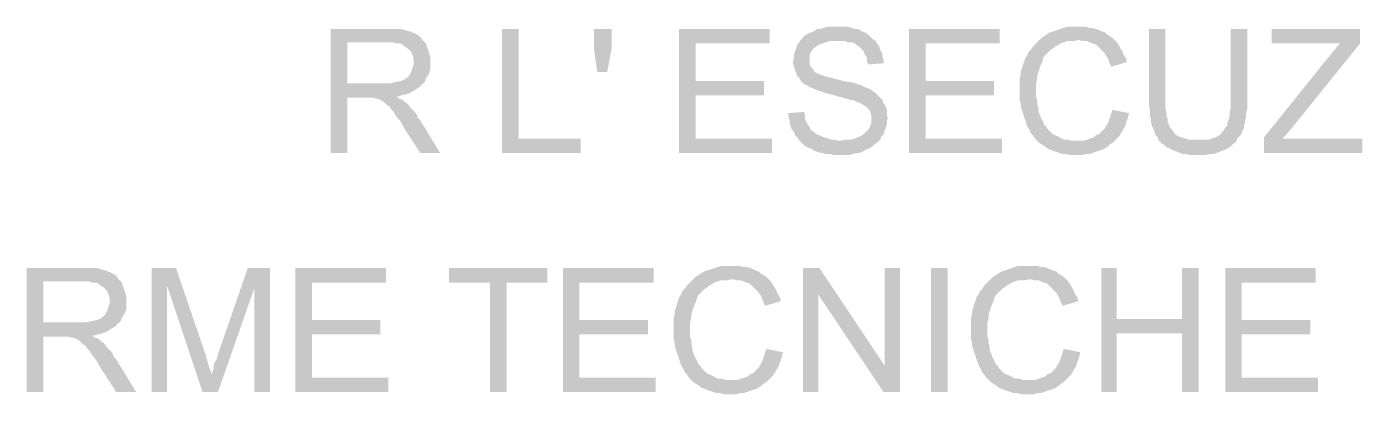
# Model space of a CAD drawing. Header units: millimetres. Extents: x -35.3 to 0.3, y 0.4 to 20.6.
# Drawn here: x -29.647 to -28.64, y 14.54 to 14.817 of the extents above; entities that cross this region are included whole.
import ezdxf

# ---------------------------------------------------------------- set-up
doc = ezdxf.new("R2010")
doc.units = ezdxf.units.MM
doc.layers.add('PDF _Riempimenti solidi', color=7, linetype='Continuous')

msp = doc.modelspace()

# ---------------------------------------------------------------- hatches: boundary and pattern name
at = {"layer": 'PDF _Riempimenti solidi', "transparency": 33554559}
for points in [[(-29.376, 14.8152), (-29.4177, 14.8152), (-29.4177, 14.7218), (-29.4052, 14.7218), (-29.4052, 14.7635), (-29.391, 14.7635), (-29.3685, 14.7643), (-29.3668, 14.7643), (-29.3643, 14.7652), (-29.361, 14.766), (-29.3585, 14.7668), (-29.3568, 14.7677), (-29.3543, 14.7693), (-29.3527, 14.7702), (-29.3502, 14.7718), (-29.3493, 14.7735), (-29.3485, 14.7735), (-29.4052, 14.7743), (-29.4052, 14.8052), (-29.3752, 14.8052), (-29.3485, 14.8068), (-29.3502, 14.8093), (-29.3527, 14.811), (-29.3543, 14.8118), (-29.3568, 14.8127), (-29.3577, 14.8135), (-29.3593, 14.8135), (-29.3618, 14.8143), (-29.3643, 14.8152), (-29.3727, 14.8152)], [(-29.276, 14.8152), (-29.2885, 14.8152), (-29.2885, 14.7218), (-29.2293, 14.7218), (-29.2293, 14.7327), (-29.276, 14.7327)], [(-29.2168, 14.7827), (-29.2193, 14.8002), (-29.2193, 14.8152), (-29.206, 14.8152), (-29.206, 14.8002), (-29.2093, 14.7827)], [(-29.0868, 14.8152), (-29.1552, 14.8152), (-29.1552, 14.7218), (-29.0852, 14.7218), (-29.0852, 14.7327), (-29.1427, 14.7327), (-29.1427, 14.7652), (-29.091, 14.7652), (-29.091, 14.776), (-29.1427, 14.776), (-29.1427, 14.8043), (-29.0868, 14.8043)], [(-29.036, 14.8168), (-29.0435, 14.8168), (-29.046, 14.816), (-29.0485, 14.8152), (-29.051, 14.8152), (-29.0535, 14.8135), (-29.0552, 14.8127), (-29.0577, 14.8118), (-29.0602, 14.8102), (-29.0635, 14.8068), (-29.0652, 14.8043), (-29.066, 14.8035), (-29.0668, 14.801), (-29.0677, 14.7985), (-29.0685, 14.796), (-29.0685, 14.7935), (-29.0693, 14.791), (-29.0693, 14.7893), (-29.0685, 14.7868), (-29.0677, 14.7843), (-29.0668, 14.7818), (-29.066, 14.7793), (-29.0652, 14.7793), (-29.0643, 14.7777), (-29.0627, 14.7752), (-29.0602, 14.7735), (-29.0585, 14.7727), (-29.056, 14.771), (-29.0552, 14.771), (-29.0535, 14.7702), (-29.0518, 14.7693), (-29.0493, 14.7685), (-29.0468, 14.7677), (-29.0443, 14.7668), (-29.041, 14.766), (-29.0377, 14.7652), (-29.0352, 14.7643), (-29.0318, 14.7635), (-29.0293, 14.7627), (-29.026, 14.7618), (-29.0243, 14.7618), (-29.0227, 14.761), (-29.021, 14.7602), (-29.0185, 14.7593), (-29.016, 14.7577), (-29.0143, 14.7568), (-29.0127, 14.7552), (-29.0118, 14.7543), (-29.011, 14.7527), (-29.0102, 14.7502), (-29.0102, 14.7443), (-29.011, 14.7418), (-29.0127, 14.7393), (-29.0143, 14.7377), (-29.016, 14.736), (-29.0185, 14.7343), (-29.021, 14.7335), (-29.0227, 14.7327), (-29.0252, 14.7318), (-29.0302, 14.7318), (-29.0335, 14.731), (-29.0643, 14.731), (-29.061, 14.7277), (-29.0585, 14.726), (-29.056, 14.7252), (-29.0543, 14.7243), (-29.0535, 14.7235), (-29.051, 14.7227), (-29.0485, 14.7218), (-29.0468, 14.7218), (-29.0443, 14.721), (-29.041, 14.721), (-29.0385, 14.7202), (-29.0268, 14.7202), (-29.0243, 14.721), (-29.0218, 14.7218), (-29.0193, 14.7218), (-29.0168, 14.7227), (-29.0143, 14.7243), (-29.0118, 14.7252), (-29.0093, 14.7268), (-29.0077, 14.7285), (-29.0052, 14.7302), (-29.0035, 14.7318), (-29.0027, 14.7343), (-29.001, 14.736), (-29.0002, 14.7385), (-28.9993, 14.741), (-28.9985, 14.7435), (-28.9985, 14.746), (-28.9977, 14.7485), (-28.9985, 14.7493), (-28.9985, 14.7543), (-28.9993, 14.7568), (-29.001, 14.7593), (-29.0018, 14.7618), (-29.0052, 14.7652), (-29.0068, 14.7668), (-29.0093, 14.7685), (-29.0118, 14.7702), (-29.0143, 14.771), (-29.016, 14.7718), (-29.0177, 14.7727), (-29.0202, 14.7735), (-29.0227, 14.7743), (-29.0252, 14.7752), (-29.0277, 14.7752), (-29.031, 14.776), (-29.0343, 14.7768), (-29.0377, 14.7777), (-29.041, 14.7785), (-29.0443, 14.7793), (-29.0468, 14.7802), (-29.0493, 14.781), (-29.051, 14.7818), (-29.0527, 14.7827), (-29.0535, 14.7835), (-29.0543, 14.7852), (-29.056, 14.7868), (-29.0568, 14.7893), (-29.0568, 14.796), (-29.0552, 14.7985), (-29.0543, 14.8002), (-29.0518, 14.8018), (-29.051, 14.8027), (-29.0493, 14.8035), (-29.0468, 14.8043), (-29.0443, 14.8052), (-29.0418, 14.806), (-29.0068, 14.806), (-29.0093, 14.8077), (-29.011, 14.8093), (-29.0127, 14.811), (-29.0152, 14.8127), (-29.0177, 14.8135), (-29.0185, 14.8143), (-29.0202, 14.8152), (-29.0227, 14.8152), (-29.0252, 14.816), (-29.0277, 14.8168), (-29.0335, 14.8168)], [(-28.9135, 14.8152), (-28.9818, 14.8152), (-28.9818, 14.7218), (-28.9118, 14.7218), (-28.9118, 14.7327), (-28.9693, 14.7327), (-28.9693, 14.7652), (-28.9177, 14.7652), (-28.9177, 14.776), (-28.9693, 14.776), (-28.9693, 14.8043), (-28.9135, 14.8043)], [(-28.8543, 14.8168), (-28.8627, 14.8168), (-28.8652, 14.816), (-28.8677, 14.8152), (-28.8702, 14.8143), (-28.8727, 14.8135), (-28.8752, 14.8127), (-28.8768, 14.8118), (-28.8793, 14.8102), (-28.8818, 14.8085), (-28.8835, 14.8068), (-28.8868, 14.8035), (-28.8885, 14.8018), (-28.8902, 14.7993), (-28.8918, 14.7977), (-28.8927, 14.7952), (-28.8935, 14.7943), (-28.8943, 14.7927), (-28.8952, 14.7902), (-28.896, 14.7877), (-28.8968, 14.7852), (-28.8977, 14.7827), (-28.8977, 14.7802), (-28.8985, 14.7777), (-28.8985, 14.7618), (-28.8977, 14.7593), (-28.8977, 14.7568), (-28.8968, 14.7543), (-28.896, 14.7518), (-28.8952, 14.7493), (-28.8943, 14.7468), (-28.8927, 14.7418), (-28.891, 14.7393), (-28.8902, 14.7368), (-28.8885, 14.7352), (-28.8868, 14.7327), (-28.8835, 14.7293), (-28.856, 14.731), (-28.8593, 14.731), (-28.8618, 14.7318), (-28.8643, 14.7318), (-28.8668, 14.7327), (-28.8693, 14.7343), (-28.8718, 14.7352), (-28.8735, 14.736), (-28.8768, 14.7393), (-28.8785, 14.7418), (-28.8802, 14.7435), (-28.881, 14.746), (-28.8827, 14.7485), (-28.8827, 14.7493), (-28.8835, 14.751), (-28.8843, 14.7535), (-28.8843, 14.756), (-28.8852, 14.7585), (-28.8852, 14.761), (-28.886, 14.7635), (-28.886, 14.7743), (-28.8852, 14.7777), (-28.8852, 14.7802), (-28.8835, 14.7852), (-28.8827, 14.7877), (-28.8818, 14.7893), (-28.881, 14.7918), (-28.8802, 14.7943), (-28.8768, 14.7977), (-28.8752, 14.7993), (-28.8727, 14.801), (-28.8718, 14.8018), (-28.8702, 14.8027), (-28.8677, 14.8043), (-28.8652, 14.8052), (-28.8627, 14.806), (-28.8577, 14.806), (-28.8543, 14.8068), (-28.8268, 14.8068), (-28.8285, 14.8085), (-28.831, 14.8102), (-28.8327, 14.811), (-28.8343, 14.8127), (-28.8368, 14.8135), (-28.8385, 14.8143), (-28.841, 14.8152), (-28.8435, 14.816), (-28.846, 14.816), (-28.8485, 14.8168), (-28.8518, 14.8168)], [(-28.7885, 14.8152), (-28.801, 14.8152), (-28.801, 14.7577), (-28.8002, 14.7543), (-28.8002, 14.7493), (-28.7993, 14.7468), (-28.7993, 14.7443), (-28.7985, 14.7418), (-28.7977, 14.7402), (-28.7968, 14.7377), (-28.796, 14.7352), (-28.7943, 14.7335), (-28.7935, 14.731), (-28.7652, 14.7318), (-28.771, 14.7318), (-28.7735, 14.7327), (-28.776, 14.7335), (-28.7785, 14.7343), (-28.7802, 14.7352), (-28.7818, 14.7368), (-28.7835, 14.7393), (-28.7852, 14.741), (-28.786, 14.7435), (-28.7868, 14.7452), (-28.7868, 14.7477), (-28.7877, 14.7493), (-28.7877, 14.7518), (-28.7885, 14.7552), (-28.7885, 14.7618)], [(-28.7268, 14.8152), (-28.7393, 14.8152), (-28.7393, 14.7552), (-28.7402, 14.7527), (-28.7402, 14.7493), (-28.741, 14.7468), (-28.7418, 14.7443), (-28.7418, 14.7427), (-28.7435, 14.741), (-28.7452, 14.7377), (-28.746, 14.7377), (-28.7468, 14.736), (-28.7493, 14.7343), (-28.751, 14.7335), (-28.7535, 14.7327), (-28.756, 14.7318), (-28.7652, 14.7318), (-28.7935, 14.731), (-28.7918, 14.7293), (-28.7893, 14.7277), (-28.7877, 14.726), (-28.7852, 14.7252), (-28.7843, 14.7243), (-28.7818, 14.7235), (-28.7793, 14.7227), (-28.7777, 14.7218), (-28.7752, 14.721), (-28.7727, 14.721), (-28.7693, 14.7202), (-28.7585, 14.7202), (-28.7552, 14.721), (-28.7527, 14.721), (-28.7477, 14.7227), (-28.746, 14.7235), (-28.7435, 14.7243), (-28.7418, 14.7252), (-28.7393, 14.7268), (-28.7377, 14.7285), (-28.7352, 14.7302), (-28.7343, 14.7327), (-28.7327, 14.7343), (-28.731, 14.7368), (-28.7302, 14.7393), (-28.7293, 14.7402), (-28.7293, 14.7427), (-28.7285, 14.7443), (-28.7285, 14.7468), (-28.7277, 14.7493), (-28.7277, 14.7527), (-28.7268, 14.7552), (-28.7268, 14.761)], [(-28.6418, 14.8152), (-28.7085, 14.8152), (-28.7085, 14.8043), (-28.6568, 14.8043), (-28.6577, 14.8035), (-28.6593, 14.8018), (-28.661, 14.7993), (-28.6627, 14.7977), (-28.6643, 14.7952), (-28.666, 14.7935), (-28.7143, 14.7335), (-28.7143, 14.7218), (-28.6402, 14.7218), (-28.6402, 14.7327), (-28.7002, 14.7327), (-28.6943, 14.7393), (-28.6418, 14.8043)], [(-29.3485, 14.8068), (-29.3752, 14.8052), (-29.371, 14.8052), (-29.3685, 14.8043), (-29.366, 14.8043), (-29.3635, 14.8035), (-29.3618, 14.8018), (-29.3602, 14.801), (-29.3585, 14.7993), (-29.3568, 14.7977), (-29.356, 14.7952), (-29.3552, 14.7927), (-29.3552, 14.7885), (-29.3568, 14.7835), (-29.3577, 14.7818), (-29.3585, 14.7802), (-29.3602, 14.7785), (-29.3627, 14.7768), (-29.3652, 14.776), (-29.3677, 14.7752), (-29.3693, 14.7752), (-29.3727, 14.7743), (-29.4052, 14.7743), (-29.3485, 14.7735), (-29.3468, 14.7752), (-29.346, 14.7777), (-29.3443, 14.7802), (-29.3435, 14.7818), (-29.3427, 14.7843), (-29.3427, 14.7943), (-29.3435, 14.7968), (-29.3443, 14.7993), (-29.3452, 14.8018), (-29.346, 14.8043), (-29.3468, 14.8052)], [(-29.0068, 14.806), (-29.0352, 14.806), (-29.0302, 14.806), (-29.0277, 14.8052), (-29.0252, 14.8052), (-29.0227, 14.8043), (-29.021, 14.8027), (-29.0193, 14.8018), (-29.016, 14.7985), (-29.0152, 14.796), (-29.0135, 14.7935), (-29.0135, 14.791), (-29.0127, 14.7885), (-29.001, 14.7893), (-29.001, 14.7918), (-29.0018, 14.7943), (-29.0018, 14.7968), (-29.0035, 14.7993), (-29.0043, 14.8018), (-29.0052, 14.8035), (-29.006, 14.8043)], [(-28.8268, 14.8068), (-28.8543, 14.8068), (-28.8535, 14.8068), (-28.851, 14.806), (-28.8477, 14.806), (-28.846, 14.8052), (-28.8435, 14.8043), (-28.841, 14.8035), (-28.8377, 14.8002), (-28.8343, 14.7968), (-28.8327, 14.7943), (-28.8318, 14.7927), (-28.831, 14.7902), (-28.8293, 14.7868), (-28.8177, 14.7902), (-28.8177, 14.791), (-28.8185, 14.7935), (-28.8202, 14.796), (-28.821, 14.7985), (-28.8227, 14.801), (-28.8235, 14.8027), (-28.8252, 14.8052)], [(-29.3685, 14.7643), (-29.391, 14.7635), (-29.386, 14.7635), (-29.3835, 14.7627), (-29.3827, 14.7627), (-29.3802, 14.7618), (-29.3777, 14.7602), (-29.376, 14.7585), (-29.3735, 14.7568), (-29.3718, 14.7543), (-29.3702, 14.7527), (-29.3693, 14.751), (-29.3677, 14.7485), (-29.366, 14.7468), (-29.3643, 14.7443), (-29.3627, 14.741), (-29.3502, 14.7218), (-29.3352, 14.7218), (-29.351, 14.7477), (-29.3518, 14.7477), (-29.3527, 14.7502), (-29.3543, 14.7527), (-29.356, 14.7543), (-29.3577, 14.756), (-29.3593, 14.7585), (-29.3618, 14.7602), (-29.3635, 14.7618), (-29.366, 14.7627)], [(-29.061, 14.7527), (-29.0727, 14.7518), (-29.0727, 14.7493), (-29.0718, 14.7468), (-29.0718, 14.7443), (-29.071, 14.7418), (-29.0702, 14.7393), (-29.0685, 14.7377), (-29.0677, 14.7352), (-29.066, 14.7335), (-29.0643, 14.731), (-29.0335, 14.731), (-29.0352, 14.731), (-29.0377, 14.7318), (-29.0402, 14.7318), (-29.0427, 14.7327), (-29.0452, 14.7335), (-29.0477, 14.7343), (-29.0493, 14.7352), (-29.0518, 14.736), (-29.0535, 14.7377), (-29.056, 14.7393), (-29.0568, 14.7418), (-29.0577, 14.7427), (-29.0593, 14.7452), (-29.0602, 14.7477), (-29.0602, 14.7502)], [(-28.8285, 14.7543), (-28.8293, 14.7518), (-28.8302, 14.7493), (-28.831, 14.7468), (-28.8318, 14.7443), (-28.8335, 14.7418), (-28.8343, 14.7402), (-28.836, 14.7385), (-28.8377, 14.7368), (-28.8385, 14.736), (-28.841, 14.7352), (-28.8427, 14.7335), (-28.8452, 14.7327), (-28.8477, 14.7318), (-28.8502, 14.731), (-28.856, 14.731), (-28.8835, 14.7293), (-28.881, 14.7277), (-28.8793, 14.7268), (-28.8777, 14.7252), (-28.8752, 14.7243), (-28.8735, 14.7235), (-28.871, 14.7227), (-28.8685, 14.7218), (-28.866, 14.721), (-28.8635, 14.721), (-28.8602, 14.7202), (-28.851, 14.7202), (-28.8485, 14.721), (-28.846, 14.721), (-28.8435, 14.7218), (-28.841, 14.7227), (-28.8385, 14.7235), (-28.836, 14.7243), (-28.8343, 14.7252), (-28.8318, 14.7268), (-28.8302, 14.7285), (-28.8285, 14.7293), (-28.8268, 14.731), (-28.8235, 14.7343), (-28.8218, 14.7368), (-28.821, 14.7385), (-28.8193, 14.741), (-28.8185, 14.7435), (-28.8177, 14.746), (-28.8168, 14.7485), (-28.816, 14.7518)], [(-29.6052, 14.6352), (-29.6468, 14.6352), (-29.6468, 14.5418), (-29.6343, 14.5418), (-29.6343, 14.5835), (-29.6202, 14.5835), (-29.5977, 14.5843), (-29.596, 14.5843), (-29.5935, 14.5852), (-29.5902, 14.586), (-29.5877, 14.5868), (-29.586, 14.5877), (-29.5835, 14.5893), (-29.5818, 14.5902), (-29.5793, 14.5918), (-29.5785, 14.5935), (-29.5777, 14.5935), (-29.6343, 14.5943), (-29.6343, 14.6252), (-29.6043, 14.6252), (-29.5777, 14.6268), (-29.5793, 14.6293), (-29.5818, 14.631), (-29.5835, 14.6318), (-29.586, 14.6327), (-29.5868, 14.6335), (-29.5885, 14.6335), (-29.591, 14.6343), (-29.5935, 14.6352), (-29.6018, 14.6352)], [(-29.5343, 14.6352), (-29.5527, 14.6352), (-29.5527, 14.5418), (-29.541, 14.5418), (-29.541, 14.6218)], [(-29.5343, 14.6352), (-29.541, 14.6218), (-29.5143, 14.5418), (-29.5077, 14.5552), (-29.5077, 14.556), (-29.5085, 14.5585), (-29.5093, 14.5602), (-29.5102, 14.5635), (-29.511, 14.566), (-29.5118, 14.5693)], [(-29.4635, 14.6352), (-29.4802, 14.6352), (-29.5027, 14.5702), (-29.5035, 14.5668), (-29.5052, 14.5643), (-29.506, 14.5618), (-29.506, 14.5593), (-29.5068, 14.5568), (-29.5077, 14.5552), (-29.5143, 14.5418), (-29.5027, 14.5418), (-29.4752, 14.6202)], [(-29.4635, 14.6352), (-29.4752, 14.6202), (-29.4752, 14.5418), (-29.4635, 14.5418)], [(-29.376, 14.6352), (-29.4443, 14.6352), (-29.4443, 14.5418), (-29.3743, 14.5418), (-29.3743, 14.5527), (-29.4318, 14.5527), (-29.4318, 14.5852), (-29.3802, 14.5852), (-29.3802, 14.596), (-29.4318, 14.596), (-29.4318, 14.6243), (-29.376, 14.6243)], [(-29.2543, 14.6352), (-29.3285, 14.6352), (-29.3285, 14.6243), (-29.2977, 14.6243), (-29.2977, 14.5418), (-29.2852, 14.5418), (-29.2852, 14.6243), (-29.2543, 14.6243)], [(-29.1743, 14.6352), (-29.2427, 14.6352), (-29.2427, 14.5418), (-29.1727, 14.5418), (-29.1727, 14.5527), (-29.2302, 14.5527), (-29.2302, 14.5852), (-29.1785, 14.5852), (-29.1785, 14.596), (-29.2302, 14.596), (-29.2302, 14.6243), (-29.1743, 14.6243)], [(-29.1152, 14.6368), (-29.1235, 14.6368), (-29.126, 14.636), (-29.1285, 14.6352), (-29.131, 14.6343), (-29.1335, 14.6335), (-29.136, 14.6327), (-29.1377, 14.6318), (-29.1402, 14.6302), (-29.1427, 14.6285), (-29.1443, 14.6268), (-29.1477, 14.6235), (-29.1493, 14.6218), (-29.151, 14.6193), (-29.1527, 14.6177), (-29.1535, 14.6152), (-29.1543, 14.6143), (-29.1552, 14.6127), (-29.156, 14.6102), (-29.1568, 14.6077), (-29.1577, 14.6052), (-29.1585, 14.6027), (-29.1585, 14.6002), (-29.1593, 14.5977), (-29.1593, 14.5818), (-29.1585, 14.5793), (-29.1585, 14.5768), (-29.1577, 14.5743), (-29.1568, 14.5718), (-29.156, 14.5693), (-29.1552, 14.5668), (-29.1543, 14.5643), (-29.1535, 14.5618), (-29.1518, 14.5593), (-29.151, 14.5568), (-29.1493, 14.5552), (-29.1477, 14.5527), (-29.146, 14.551), (-29.1443, 14.5493), (-29.1168, 14.551), (-29.1202, 14.551), (-29.1227, 14.5518), (-29.1252, 14.5518), (-29.1277, 14.5527), (-29.1302, 14.5543), (-29.1327, 14.5552), (-29.1343, 14.556), (-29.136, 14.5577), (-29.1377, 14.5593), (-29.1393, 14.5618), (-29.141, 14.5635), (-29.1418, 14.566), (-29.1435, 14.5685), (-29.1435, 14.5693), (-29.1443, 14.571), (-29.1452, 14.5735), (-29.1452, 14.576), (-29.146, 14.5785), (-29.146, 14.581), (-29.1468, 14.5835), (-29.1468, 14.5943), (-29.146, 14.5977), (-29.146, 14.6002), (-29.1452, 14.6027), (-29.1443, 14.6052), (-29.1435, 14.6077), (-29.1427, 14.6093), (-29.1418, 14.6118), (-29.141, 14.6143), (-29.1393, 14.616), (-29.1377, 14.6177), (-29.136, 14.6193), (-29.1335, 14.621), (-29.1327, 14.6218), (-29.131, 14.6227), (-29.1285, 14.6243), (-29.126, 14.6252), (-29.1235, 14.626), (-29.1185, 14.626), (-29.1152, 14.6268), (-29.0877, 14.6268), (-29.0893, 14.6285), (-29.0918, 14.6302), (-29.0935, 14.631), (-29.0952, 14.6327), (-29.0977, 14.6335), (-29.0993, 14.6343), (-29.1018, 14.6352), (-29.1043, 14.636), (-29.1068, 14.636), (-29.1093, 14.6368), (-29.1127, 14.6368)], [(-29.0493, 14.6352), (-29.0618, 14.6352), (-29.0618, 14.5418), (-29.0502, 14.5418), (-29.0502, 14.6152)], [(-29.0493, 14.6352), (-29.0502, 14.6152), (-29.001, 14.5418), (-29.0002, 14.5618)], [(-28.9885, 14.6352), (-29.0002, 14.6352), (-29.0002, 14.5618), (-29.001, 14.5418), (-28.9885, 14.5418)], [(-28.9527, 14.5418), (-28.9527, 14.6352), (-28.9652, 14.6352), (-28.9652, 14.5418)], [(-28.891, 14.6368), (-28.8993, 14.6368), (-28.9018, 14.636), (-28.9043, 14.6352), (-28.9068, 14.6343), (-28.9093, 14.6335), (-28.9118, 14.6327), (-28.9135, 14.6318), (-28.9185, 14.6285), (-28.9218, 14.6252), (-28.9252, 14.6218), (-28.9268, 14.6193), (-28.9285, 14.6177), (-28.9293, 14.6152), (-28.9302, 14.6143), (-28.931, 14.6127), (-28.9318, 14.6102), (-28.9327, 14.6077), (-28.9335, 14.6052), (-28.9343, 14.6027), (-28.9343, 14.6002), (-28.9352, 14.5977), (-28.9352, 14.5818), (-28.9343, 14.5793), (-28.9343, 14.5768), (-28.9327, 14.5718), (-28.9318, 14.5693), (-28.931, 14.5668), (-28.9302, 14.5643), (-28.9293, 14.5618), (-28.9277, 14.5593), (-28.9268, 14.5568), (-28.9252, 14.5552), (-28.9235, 14.5527), (-28.9218, 14.551), (-28.9202, 14.5493), (-28.8927, 14.551), (-28.896, 14.551), (-28.8985, 14.5518), (-28.901, 14.5518), (-28.9035, 14.5527), (-28.906, 14.5543), (-28.9085, 14.5552), (-28.9102, 14.556), (-28.9135, 14.5593), (-28.9152, 14.5618), (-28.9168, 14.5635), (-28.9177, 14.566), (-28.9193, 14.5685), (-28.9193, 14.5693), (-28.9202, 14.571), (-28.921, 14.5735), (-28.921, 14.576), (-28.9218, 14.5785), (-28.9218, 14.581), (-28.9227, 14.5835), (-28.9227, 14.5943), (-28.9218, 14.5977), (-28.9218, 14.6002), (-28.921, 14.6027), (-28.9202, 14.6052), (-28.9193, 14.6077), (-28.9185, 14.6093), (-28.9177, 14.6118), (-28.9168, 14.6143), (-28.9152, 14.616), (-28.9118, 14.6193), (-28.9093, 14.621), (-28.9085, 14.6218), (-28.9068, 14.6227), (-28.9043, 14.6243), (-28.9018, 14.6252), (-28.8993, 14.626), (-28.8943, 14.626), (-28.891, 14.6268), (-28.8635, 14.6268), (-28.8652, 14.6285), (-28.8677, 14.6302), (-28.8693, 14.631), (-28.871, 14.6327), (-28.8735, 14.6335), (-28.8752, 14.6343), (-28.8777, 14.6352), (-28.8802, 14.636), (-28.8827, 14.636), (-28.8852, 14.6368), (-28.8885, 14.6368)], [(-28.8252, 14.6352), (-28.8368, 14.6352), (-28.8368, 14.5418), (-28.8252, 14.5418), (-28.8252, 14.586), (-28.776, 14.586), (-28.8252, 14.5968)], [(-28.7635, 14.6352), (-28.776, 14.6352), (-28.776, 14.5968), (-28.8252, 14.5968), (-28.776, 14.586), (-28.776, 14.5418), (-28.7635, 14.5418)], [(-28.6752, 14.6352), (-28.7435, 14.6352), (-28.7435, 14.5418), (-28.6735, 14.5418), (-28.6735, 14.5527), (-28.731, 14.5527), (-28.731, 14.5852), (-28.6793, 14.5852), (-28.6793, 14.596), (-28.731, 14.596), (-28.731, 14.6243), (-28.6752, 14.6243)], [(-29.5777, 14.6268), (-29.6043, 14.6252), (-29.6002, 14.6252), (-29.5977, 14.6243), (-29.5952, 14.6243), (-29.5927, 14.6235), (-29.591, 14.6218), (-29.5893, 14.621), (-29.5877, 14.6193), (-29.586, 14.6177), (-29.5852, 14.6152), (-29.5843, 14.6127), (-29.5843, 14.6085), (-29.5852, 14.606), (-29.586, 14.6035), (-29.5877, 14.6002), (-29.5893, 14.5985), (-29.5918, 14.5968), (-29.5943, 14.596), (-29.5968, 14.5952), (-29.5985, 14.5952), (-29.6018, 14.5943), (-29.6343, 14.5943), (-29.5777, 14.5935), (-29.576, 14.5952), (-29.5752, 14.5977), (-29.5735, 14.6002), (-29.5727, 14.6018), (-29.5718, 14.6043), (-29.5718, 14.6143), (-29.5727, 14.6168), (-29.5743, 14.6218), (-29.5752, 14.6243), (-29.576, 14.6252)], [(-29.0877, 14.6268), (-29.1152, 14.6268), (-29.1143, 14.6268), (-29.1118, 14.626), (-29.1085, 14.626), (-29.1068, 14.6252), (-29.1043, 14.6243), (-29.1018, 14.6235), (-29.0985, 14.6202), (-29.0968, 14.6185), (-29.0952, 14.6168), (-29.0935, 14.6143), (-29.0927, 14.6127), (-29.0918, 14.6102), (-29.0902, 14.6068), (-29.0785, 14.6102), (-29.0785, 14.611), (-29.0793, 14.6135), (-29.081, 14.616), (-29.0818, 14.6185), (-29.0835, 14.621), (-29.0843, 14.6227), (-29.086, 14.6252)], [(-28.8635, 14.6268), (-28.891, 14.6268), (-28.8902, 14.6268), (-28.8877, 14.626), (-28.8843, 14.626), (-28.8827, 14.6252), (-28.8802, 14.6243), (-28.8777, 14.6235), (-28.876, 14.6218), (-28.8727, 14.6185), (-28.871, 14.6168), (-28.8693, 14.6143), (-28.8685, 14.6127), (-28.8677, 14.6102), (-28.866, 14.6068), (-28.8543, 14.6102), (-28.8543, 14.611), (-28.8552, 14.6135), (-28.8568, 14.616), (-28.8577, 14.6185), (-28.8593, 14.621), (-28.8602, 14.6227), (-28.8618, 14.6252)], [(-29.5977, 14.5843), (-29.6202, 14.5835), (-29.6152, 14.5835), (-29.6127, 14.5827), (-29.6118, 14.5827), (-29.6093, 14.5818), (-29.6068, 14.5802), (-29.6052, 14.5785), (-29.6027, 14.5768), (-29.601, 14.5743), (-29.5993, 14.5727), (-29.5985, 14.571), (-29.5968, 14.5685), (-29.5952, 14.5668), (-29.5935, 14.5643), (-29.5918, 14.561), (-29.5793, 14.5418), (-29.5643, 14.5418), (-29.5802, 14.5677), (-29.581, 14.5677), (-29.5818, 14.5702), (-29.5835, 14.5727), (-29.5852, 14.5743), (-29.5868, 14.576), (-29.5885, 14.5785), (-29.591, 14.5802), (-29.5927, 14.5818), (-29.5952, 14.5827)], [(-29.0893, 14.5743), (-29.0902, 14.5718), (-29.091, 14.5693), (-29.0918, 14.5668), (-29.0927, 14.5643), (-29.0943, 14.5618), (-29.0952, 14.5602), (-29.0985, 14.5568), (-29.0993, 14.556), (-29.1018, 14.5552), (-29.1035, 14.5535), (-29.106, 14.5527), (-29.1085, 14.5518), (-29.111, 14.551), (-29.1168, 14.551), (-29.1443, 14.5493), (-29.1418, 14.5477), (-29.1402, 14.5468), (-29.1385, 14.5452), (-29.136, 14.5443), (-29.1343, 14.5435), (-29.1318, 14.5427), (-29.1293, 14.5418), (-29.1268, 14.541), (-29.1243, 14.541), (-29.121, 14.5402), (-29.1118, 14.5402), (-29.1093, 14.541), (-29.1068, 14.541), (-29.1043, 14.5418), (-29.1018, 14.5427), (-29.0993, 14.5435), (-29.0968, 14.5443), (-29.0952, 14.5452), (-29.0927, 14.5468), (-29.091, 14.5485), (-29.0893, 14.5493), (-29.0877, 14.551), (-29.086, 14.5527), (-29.0843, 14.5543), (-29.0827, 14.5568), (-29.0818, 14.5585), (-29.0802, 14.561), (-29.0793, 14.5635), (-29.0785, 14.566), (-29.0777, 14.5685), (-29.0768, 14.5718)], [(-28.8652, 14.5743), (-28.866, 14.5718), (-28.8668, 14.5693), (-28.8677, 14.5668), (-28.8685, 14.5643), (-28.8702, 14.5618), (-28.871, 14.5602), (-28.8727, 14.5585), (-28.8743, 14.5568), (-28.8752, 14.556), (-28.8777, 14.5552), (-28.8793, 14.5535), (-28.8818, 14.5527), (-28.8843, 14.5518), (-28.8868, 14.551), (-28.8927, 14.551), (-28.9202, 14.5493), (-28.9177, 14.5477), (-28.916, 14.5468), (-28.9143, 14.5452), (-28.9118, 14.5443), (-28.9102, 14.5435), (-28.9077, 14.5427), (-28.9052, 14.5418), (-28.9027, 14.541), (-28.9002, 14.541), (-28.8968, 14.5402), (-28.8877, 14.5402), (-28.8852, 14.541), (-28.8827, 14.541), (-28.8802, 14.5418), (-28.8777, 14.5427), (-28.8752, 14.5435), (-28.8727, 14.5443), (-28.871, 14.5452), (-28.8685, 14.5468), (-28.8668, 14.5485), (-28.8652, 14.5493), (-28.8635, 14.551), (-28.8602, 14.5543), (-28.8585, 14.5568), (-28.8577, 14.5585), (-28.856, 14.561), (-28.8552, 14.5635), (-28.8543, 14.566), (-28.8535, 14.5685), (-28.8527, 14.5718)]]:
    msp.add_hatch(color=256, dxfattribs=at).paths.add_polyline_path(points)

doc.saveas('drawing.dxf')
